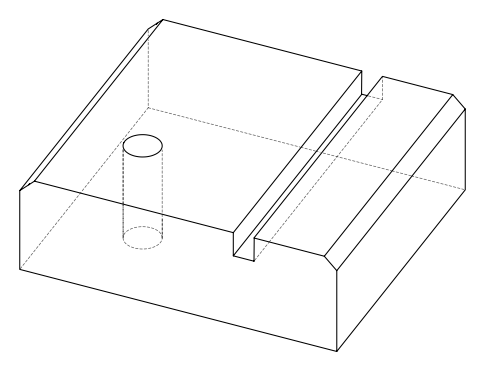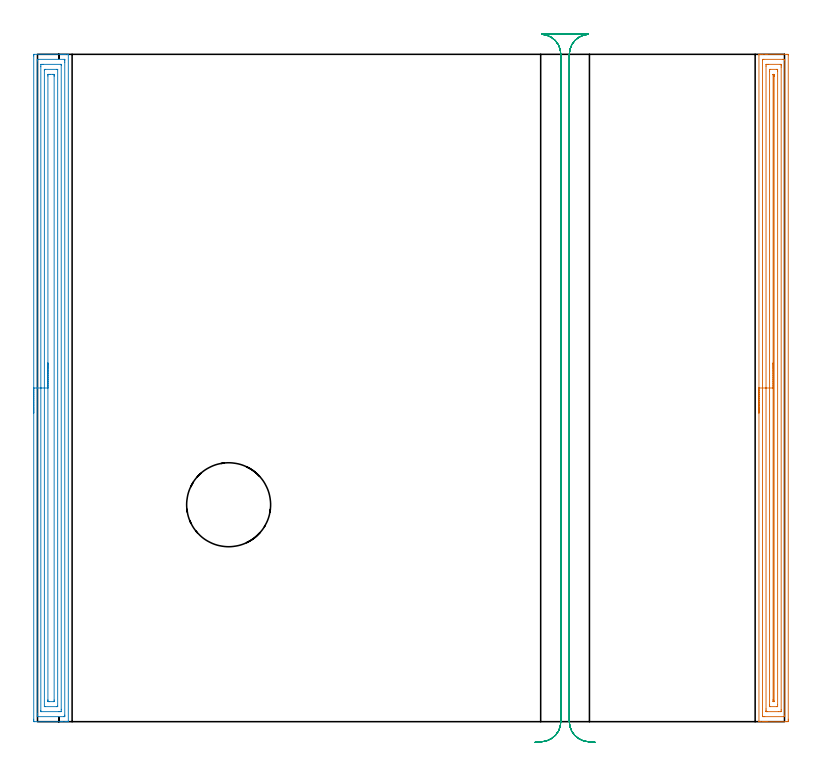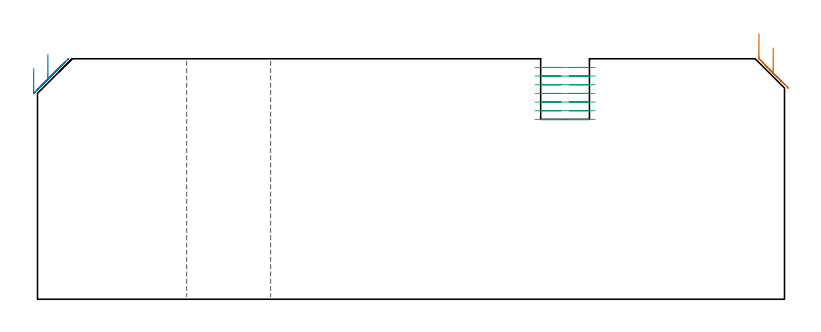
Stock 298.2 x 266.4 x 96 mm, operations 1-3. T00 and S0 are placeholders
(PLAN: 4 operations, 2 tool changes, 33 min)
(1 AREA_MILL | FG_CHAMFER_SURFACE | UGT0205_001 | 10.83 min | 18234 mm3)
(2 AREA_MILL_1 | FG_CHAMFER_SURFACE_1 | UGT0205_001 | 10.95 min | 25369 mm3)
(3 MILL_RECTANGULAR_SLOT | SLOT_RECTANGULAR | NXT0201_012 | Follow Part, ap 4, ae 75% | 8.58 min | 125075 mm3)
(4 MILL_THROUGH_HOLE_FROM_SOLID_MATERIAL | STEP1HOLE | UGT0201_018 | Circular | 2.65 min | 84660 mm3)
(TOOL UGT0205_001 | Chamfer Mill 20 x 3 x 45 deg. | D20 FL50 Z2)
(TOOL NXT0201_012 | ENDMILL 16mm [2P460-1600-NA 1630] | D16 FL38 Z6)
(TOOL UGT0201_018 | End mill 30 mm | D30 FL50 Z4)
(OP 1 AREA_MILL)
G17 G21 G94 G90
T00 M6
G54
G17 G0 G90 X288. Y123.2 S1061 M3
G43 Z106. H0
G94 G1 Y123.238 Z105.128 F250.
Y123.352 Z104.264
Y123.541 Z103.412
Y123.803 Z102.58
Y124.137 Z101.774
Y124.54 Z101.
Y125.008 Z100.264
Y125.54 Z99.572
Y126.129 Z98.929
Y126.772 Z98.34
Y127.464 Z97.808
Y128.2 Z97.34
Y128.974 Z96.937
Y129.78 Z96.603
Y130.612 Z96.341
Y131.463 Z96.152
Y132.328 Z96.038
Y133.2 Z96.
Y266.235
X288.003 Y266.391 Z95.988
X288.031 Y266.4 Z95.96
X288.39 Z95.61
X288.761 Z95.238
X289.415 Z94.58
X290.629 Z93.368
X291.189 Z92.805
X299.172 Z84.826
X299.454 Y266.398 Z84.543
X299.692 Y266.39 Z84.306
X299.699 Y266.151 Z84.299
X299.7 Y0.972 Z84.3
X299.699 Y0.611 Z84.301
X299.694 Y0.085 Z84.303
X299.692 Y0.008 Z84.306
X299.172 Y0. Z84.826
X291.189 Z92.805
X290.629 Z93.368
X290.302 Z93.694
X289.742 Z94.254
X289.415 Z94.58
X288.389 Z95.61
X288.03 Y0.007 Z95.961
X288.003 Y0.01 Z95.988
X288. Y0.165 Z96.
Y133.2
X289.414 Z94.586
Y264.003
X289.415 Y264.39 Z94.585
X289.909 Y264.399 Z94.091
X297.398 Y264.4 Z86.602
X297.892 Y264.399 Z86.108
X298.285 Y264.39 Z85.715
X298.286 Y264.003 Z85.714
Y2.397
X298.285 Y2.01 Z85.715
X297.791 Y2.001 Z86.209
X290.302 Y2. Z93.698
X289.808 Y2.001 Z94.192
X289.415 Y2.01 Z94.585
X289.414 Y2.397 Z94.586
Y2.398
Y133.2
X290.828 Z93.172
X290.829 Y261.687 Z93.171
X290.833 Y262.217 Z93.167
X290.835 Y262.389 Z93.165
X291.01 Y262.397 Z92.99
X291.189 Y262.399 Z92.811
X291.895 Y262.4 Z92.105
X296.511 Z87.489
X296.692 Y262.398 Z87.308
X296.813 Y262.394 Z87.187
X296.854 Y262.39 Z87.146
X296.865 Y262.377 Z87.135
X296.867 Y262.338 Z87.133
X296.87 Y262.217 Z87.13
X296.871 Y261.855 Z87.129
X296.872 Y261.325 Z87.128
X296.871 Y4.713 Z87.129
X296.867 Y4.182 Z87.133
X296.865 Y4.011 Z87.135
X296.69 Y4.003 Z87.31
X296.511 Y4.001 Z87.489
X295.805 Y4. Z88.195
X291.189 Z92.811
X291.008 Y4.002 Z92.992
X290.887 Y4.006 Z93.113
X290.846 Y4.01 Z93.154
X290.835 Y4.023 Z93.165
X290.833 Y4.062 Z93.167
X290.83 Y4.182 Z93.17
X290.829 Y4.545 Z93.171
X290.828 Y5.075 Z93.172
Y133.2
X292.243 Z91.757
Y259.539
X292.245 Y260.262 Z91.755
X292.248 Y260.367 Z91.752
X292.249 Y260.389 Z91.751
X292.269 Y260.392 Z91.731
X292.322 Y260.396 Z91.678
X292.535 Y260.399 Z91.465
X295.175 Z88.825
X295.378 Y260.397 Z88.622
X295.428 Y260.393 Z88.572
X295.448 Y260.39 Z88.552
X295.45 Y260.377 Z88.55
X295.453 Y260.308 Z88.547
X295.457 Y259.707 Z88.543
Y259.539
Y6.861
X295.455 Y6.138 Z88.545
X295.452 Y6.033 Z88.548
X295.451 Y6.011 Z88.549
X295.431 Y6.008 Z88.569
X295.378 Y6.004 Z88.622
X295.165 Y6.001 Z88.835
X292.525 Z91.475
X292.322 Y6.003 Z91.678
X292.272 Y6.007 Z91.728
X292.252 Y6.01 Z91.748
X292.25 Y6.023 Z91.75
X292.247 Y6.092 Z91.753
X292.243 Y6.693 Z91.757
Y6.861
Y133.2
X293.657 Z90.343
Y258.142
X293.659 Y258.272 Z90.341
X293.663 Y258.374 Z90.337
X293.666 Y258.392 Z90.334
X293.67 Y258.394 Z90.33
X293.689 Y258.397 Z90.311
X293.85 Y258.399 Z90.15
X293.942 Y258.398 Z90.058
X293.998 Y258.394 Z90.002
X294.027 Y258.39 Z89.973
X294.036 Y258.383 Z89.964
X294.037 Y258.336 Z89.963
X294.042 Y257.948 Z89.958
X294.043 Y257.753 Z89.957
Y257.559
Y8.258
X294.041 Y8.128 Z89.959
X294.037 Y8.026 Z89.963
X294.034 Y8.008 Z89.966
X294.03 Y8.006 Z89.97
X294.011 Y8.003 Z89.989
X293.85 Y8.001 Z90.15
X293.758 Y8.002 Z90.242
X293.702 Y8.006 Z90.298
X293.673 Y8.01 Z90.327
X293.664 Y8.017 Z90.336
X293.662 Y8.064 Z90.338
X293.658 Y8.452 Z90.342
X293.657 Y8.647 Z90.343
Y8.841
Y133.2
Y134.072 Z90.381
Y134.936 Z90.495
Y135.788 Z90.684
Y136.62 Z90.946
Y137.426 Z91.28
Y138.2 Z91.683
Y138.936 Z92.152
Y139.628 Z92.683
Y140.271 Z93.272
Y140.86 Z93.915
Y141.391 Z94.607
Y141.86 Z95.343
Y142.263 Z96.117
Y142.597 Z96.923
Y142.859 Z97.755
Y143.048 Z98.607
Y143.162 Z99.472
Y143.2 Z100.343
G0 Z106.
M5
M2
(OP 2 AREA_MILL_1)
G17 G21 G94 G90
T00 M6
G54
G17 G0 G90 X-1.5 Y123.2 S1061 M3
G43 Z106. H0
Z92.2
G94 G1 Y123.238 Z91.328 F250.
Y123.352 Z90.464
Y123.541 Z89.612
Y123.803 Z88.78
Y124.137 Z87.974
Y124.54 Z87.2
Y125.008 Z86.464
Y125.54 Z85.772
Y126.129 Z85.129
Y126.772 Z84.54
Y127.464 Z84.008
Y128.2 Z83.54
Y128.974 Z83.137
Y129.78 Z82.803
Y130.612 Z82.541
Y131.464 Z82.352
Y132.328 Z82.238
Y133.2 Z82.2
Y265.789
X-1.494 Y266.334 Z82.203
X-1.492 Y266.39 Z82.206
X-1.43 Y266.4 Z82.267
X9.333 Z93.026
X9.884 Z93.581
X10.206 Z93.902
X10.758 Z94.454
X11.08 Z94.775
X12.045 Z95.744
X12.175 Y266.397 Z95.867
X12.297 Y266.39 Z95.988
X12.3 Y266.235 Z96.
Y0.165
X12.297 Y0.01 Z95.988
X12.246 Y0.005 Z95.937
X12.173 Y0.001 Z95.865
X12.045 Y0. Z95.744
X11.725 Z95.424
X11.08 Z94.775
X9.884 Z93.581
X9.333 Z93.026
X-1.108 Z82.589
X-1.154 Y0.001 Z82.543
X-1.493 Y0.01 Z82.204
X-1.497 Y0.261 Z82.202
X-1.499 Y0.611 Z82.201
X-1.5 Y0.964 Z82.2
Y133.2
X-0.086 Z83.614
Y263.804
X-0.085 Y264.003 Z83.615
X-0.08 Y264.349 Z83.62
X-0.079 Y264.384 Z83.621
X-0.027 Y264.39 Z83.673
X0.076 Y264.397 Z83.776
X0.206 Y264.4 Z83.906
X10.693 Y264.399 Z94.393
X10.837 Y264.394 Z94.537
X10.864 Y264.39 Z94.564
X10.879 Y264.381 Z94.579
X10.881 Y264.35 Z94.581
X10.885 Y264.203 Z94.585
Y264.003
X10.886 Y263.309 Z94.586
X10.885 Y2.596 Z94.585
Y2.397
X10.88 Y2.051 Z94.58
X10.879 Y2.016 Z94.579
X10.827 Y2.01 Z94.527
X10.724 Y2.004 Z94.424
X10.594 Y2.001 Z94.294
X0.107 Z83.807
X-0.037 Y2.006 Z83.663
X-0.064 Y2.01 Z83.636
X-0.079 Y2.019 Z83.621
X-0.081 Y2.05 Z83.619
X-0.085 Y2.197 Z83.615
X-0.086 Y2.397 Z83.614
Y3.091
Y133.2
X1.328 Z85.028
X1.329 Y261.466 Z85.029
X1.333 Y262.217 Z85.033
X1.335 Y262.353 Z85.035
X1.339 Y262.39 Z85.039
X1.378 Y262.393 Z85.078
X1.467 Y262.396 Z85.167
X2.163 Y262.4 Z85.863
X2.341 Z86.041
X9.333 Y262.399 Z93.033
X9.392 Y262.397 Z93.092
X9.439 Y262.394 Z93.139
X9.464 Y262.39 Z93.164
X9.466 Y262.359 Z93.166
X9.47 Y262.217 Z93.17
X9.471 Y262.076 Z93.171
Y4.934
X9.467 Y4.183 Z93.167
X9.465 Y4.047 Z93.165
X9.46 Y4.01 Z93.16
X9.421 Y4.007 Z93.121
X9.333 Y4.004 Z93.033
X8.637 Y4. Z92.337
X8.459 Z92.159
X1.467 Y4.001 Z85.167
X1.408 Y4.003 Z85.108
X1.361 Y4.006 Z85.061
X1.336 Y4.01 Z85.036
X1.334 Y4.041 Z85.034
X1.33 Y4.183 Z85.03
X1.329 Y4.324 Z85.029
X1.328 Y133.2 Z85.028
X2.743 Z86.443
X2.744 Y260.183 Z86.444
X2.746 Y260.311 Z86.446
X2.75 Y260.388 Z86.45
X2.794 Y260.391 Z86.494
X3.215 Y260.4 Z86.915
X3.246 Z86.946
X7.616 Z91.316
X7.999 Y260.393 Z91.699
X8.042 Y260.39 Z91.742
X8.05 Y260.364 Z91.75
X8.055 Y260.315 Z91.755
X8.057 Y260.266 Z91.757
X8.056 Y6.217 Z91.756
X8.054 Y6.089 Z91.754
X8.05 Y6.012 Z91.75
X8.006 Y6.009 Z91.706
X7.585 Y6. Z91.285
X7.554 Z91.254
X3.184 Z86.884
X2.801 Y6.007 Z86.501
X2.758 Y6.01 Z86.458
X2.749 Y6.035 Z86.449
X2.745 Y6.085 Z86.445
X2.743 Y6.134 Z86.443
Y133.2
X4.157 Z87.857
Y257.753
X4.159 Y258.165 Z87.859
X4.162 Y258.37 Z87.862
X4.163 Y258.387 Z87.863
X4.185 Y258.392 Z87.885
X4.24 Y258.397 Z87.94
X4.33 Y258.4 Z88.03
X4.963 Z88.663
X6.078 Z89.778
X6.55 Y258.397 Z90.25
X6.599 Y258.395 Z90.299
X6.63 Y258.391 Z90.33
X6.636 Y258.361 Z90.336
X6.639 Y258.182 Z90.339
X6.643 Y257.823 Z90.343
Y257.753
Y8.647
X6.641 Y8.235 Z90.341
X6.638 Y8.03 Z90.338
X6.637 Y8.013 Z90.337
X6.615 Y8.008 Z90.315
X6.56 Y8.003 Z90.26
X6.47 Y8. Z90.17
X4.722 Z88.422
X4.25 Y8.003 Z87.95
X4.201 Y8.005 Z87.901
X4.17 Y8.009 Z87.87
X4.164 Y8.039 Z87.864
X4.161 Y8.218 Z87.861
X4.157 Y8.577 Z87.857
Y8.647
Y133.2
Y134.072 Z87.895
Y134.936 Z88.009
Y135.788 Z88.198
Y136.62 Z88.46
Y137.426 Z88.794
Y138.2 Z89.197
Y138.936 Z89.665
Y139.628 Z90.196
Y140.271 Z90.786
Y140.86 Z91.429
Y141.392 Z92.121
Y141.86 Z92.857
Y142.263 Z93.631
Y142.597 Z94.437
Y142.859 Z95.269
Y143.048 Z96.12
Y143.162 Z96.985
Y143.2 Z97.857
G0 Z106.
M5
M2
(OP 3 MILL_RECTANGULAR_SLOT)
G17 G21 G94 G90
T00 M6
G54
G17 G0 G90 X222.597 Y-8.23 S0 M3
G43 Z106. H1
Z92.543
G94 G1 X219.608 Y-7.97 F250.
G2 X212.3 Y0. R8. F500.
G1 Y266.4
G2 X219.9 Y274.39 R8.
G1 Y274.4
X201.3
Y274.39
G2 X208.9 Y266.4 R8.
G1 Y0.
G2 X201.592 Y-7.97 R8.
G1 X198.603 Y-8.23 F250.
G0 X222.597 Z89.086
G1 X219.608 Y-7.97
G2 X212.3 Y0. R8. F500.
G1 Y266.4
G2 X219.9 Y274.39 R8.
G1 Y274.4
X201.3
Y274.39
G2 X208.9 Y266.4 R8.
G1 Y0.
G2 X201.592 Y-7.97 R8.
G1 X198.603 Y-8.23 F250.
G0 X222.597 Z85.629
G1 X219.608 Y-7.97
G2 X212.3 Y0. R8. F500.
G1 Y266.4
G2 X219.9 Y274.39 R8.
G1 X201.3
G2 X208.9 Y266.4 R8.
G1 Y0.
G2 X201.592 Y-7.97 R8.
G1 X198.603 Y-8.23 F250.
G0 X222.597 Z82.171
G1 X219.608 Y-7.97
G2 X212.3 Y0. R8. F500.
G1 Y266.4
G2 X219.9 Y274.39 R8.
G1 Y274.4
X201.3
Y274.39
G2 X208.9 Y266.4 R8.
G1 Y0.
G2 X201.592 Y-7.97 R8.
G1 X198.603 Y-8.23 F250.
G0 X222.597 Z78.714
G1 X219.608 Y-7.97
G2 X212.3 Y0. R8. F500.
G1 Y266.4
G2 X219.9 Y274.39 R8.
G1 Y274.4
X201.3
Y274.39
G2 X208.9 Y266.4 R8.
G1 Y0.
G2 X201.592 Y-7.97 R8.
G1 X198.603 Y-8.23 F250.
G0 X222.597 Z75.257
G1 X219.608 Y-7.97
G2 X212.3 Y0. R8. F500.
G1 Y266.4
G2 X219.9 Y274.39 R8.
G1 Y274.4
X201.3
Y274.39
G2 X208.9 Y266.4 R8.
G1 Y0.
G2 X201.592 Y-7.97 R8.
G1 X198.603 Y-8.23 F250.
G0 X222.597 Z71.8
G1 X219.608 Y-7.97
G2 X212.3 Y0. R8. F500.
G1 Y266.4
G2 X219.9 Y274.39 R8.
G1 Y274.4
X201.3
Y274.39
G2 X208.9 Y266.4 R8.
G1 Y0.
G2 X201.592 Y-7.97 R8.
G1 X198.603 Y-8.23 F250.
G0 Z106.
M5
M2
